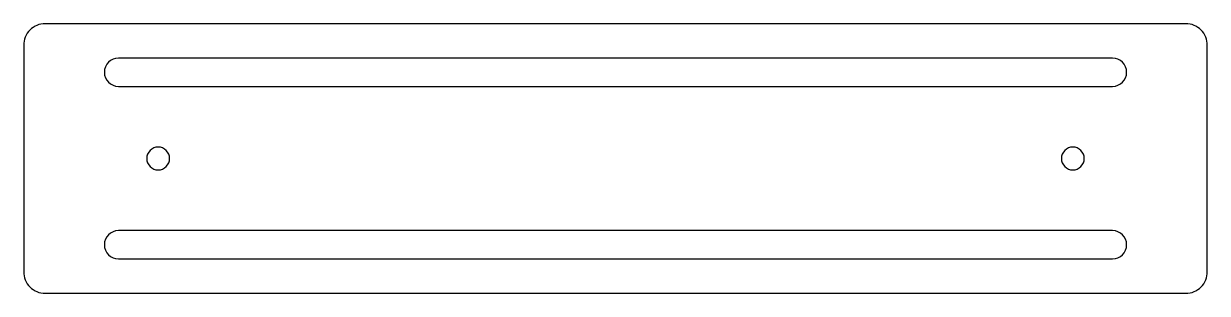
# Model space of a CAD drawing. Header units: millimetres. Extents: x -220 to 220, y -50 to 500.
# Drawn here: x -220 to 220, y -50 to 50 of the extents above.
import ezdxf

# ---------------------------------------------------------------- set-up
doc = ezdxf.new("R2010")
doc.units = ezdxf.units.MM

msp = doc.modelspace()

# ---------------------------------------------------------------- linework, layer by layer
for p, q in [((212, 50), (-212, 50)), ((-220, 42), (-220, -42)), ((220, -42), (220, 42)), ((184.75, 37.25), (-184.75, 37.25)), ((-184.75, 26.75), (184.75, 26.75)), ((184.75, -26.75), (-184.75, -26.75)), ((-184.75, -37.25), (184.75, -37.25)), ((-212, -50), (212, -50))]:
    msp.add_line(p, q)
for centre, radius, start, end in [((-212, 42), 8, 90, 135), ((212, 42), 8, 45, 90), ((-212, 42), 8, 135, 180), ((212, 42), 8, 0, 45), ((-184.75, 32), 5.25, 90, 180), ((184.75, 32), 5.25, 0, 90), ((-184.75, 32), 5.25, 180, 270), ((184.75, 32), 5.25, 270, 360), ((-170, 0), 4.25, 0, 180), ((-170, 0), 4.25, 180, 360), ((170, 0), 4.25, 0, 180), ((170, 0), 4.25, 180, 360), ((-184.75, -32), 5.25, 90, 180), ((184.75, -32), 5.25, 0, 90), ((-184.75, -32), 5.25, 180, 270), ((184.75, -32), 5.25, 270, 360), ((-212, -42), 8, -180, -135), ((212, -42), 8, -45, 0), ((-212, -42), 8, -135, -90), ((212, -42), 8, -90, -45)]:
    msp.add_arc(centre, radius, start, end)

doc.saveas('drawing.dxf')
